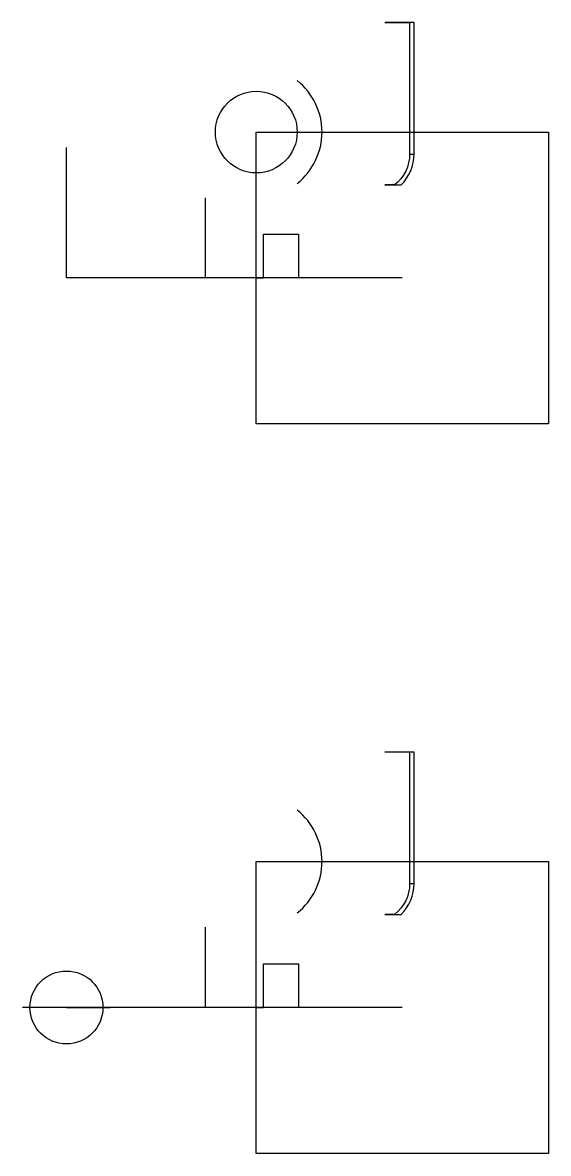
# Model space of a CAD drawing. Header units: millimetres. Extents: x -238 to 92, y -70 to 18.
# Drawn here: x -26 to 10, y -60 to 17.5 of the extents above.
import ezdxf

# ---------------------------------------------------------------- set-up
doc = ezdxf.new("R2010")
doc.units = ezdxf.units.MM

msp = doc.modelspace()

# ---------------------------------------------------------------- linework, layer by layer
for p, q in [((0.8, 17.5), (-1.2, 17.5)), ((-1.2, 17.5, 7), (0.5, 17.5, 7)), ((0.5, 17.5, 7), (0.5, 8.492, 7)), ((0.8, 17.5, 5.4), (0.5, 17.5, 7)), ((0.8, 8.492, 5.4), (0.8, 17.5, 5.4)), ((0.8, 8.492), (0.8, 17.5)), ((0.8, 17.5), (0.8, 17.5, 5.4)), ((-10, 10), (10, 10)), ((-10, -10), (-10, 10)), ((10, 10), (10, -10)), ((-23, 0), (-23, 8.94)), ((0.5, 8.492, 7), (0.8, 8.492, 5.4)), ((0.8, 8.492), (0.8, 8.492, 5.4)), ((-0.53, 6.371, 7), (-1.2, 6.371, 7)), ((-1.2, 6.371), (-0.079, 6.371)), ((-0.079, 6.371), (-0.079, 6.371, 5.4)), ((-13.5, 5.5), (-13.5, 0)), ((-9.5, 0), (-9.5, 3)), ((-9.5, 3), (-7.1, 3)), ((-7.1, 3), (-7.1, 0)), ((0, 0), (-23, 0)), ((-10.5, 0), (-12.5, 0)), ((-10, 0), (-9.5, 0)), ((10, -10), (-10, -10)), ((0.8, -32.5), (-1.2, -32.5)), ((0.5, -32.5, 7), (0.5, -41.508, 7)), ((0.8, -41.508, 5.4), (0.8, -32.5, 5.4)), ((0.8, -41.508), (0.8, -32.5)), ((0.8, -32.5), (0.8, -32.5, 5.4)), ((-10, -40), (10, -40)), ((-10, -60), (-10, -40)), ((10, -40), (10, -60)), ((0.5, -41.508, 7), (0.8, -41.508, 5.4)), ((0.8, -41.508), (0.8, -41.508, 5.4)), ((-0.53, -43.629, 7), (-1.2, -43.629, 7)), ((-1.2, -43.629), (-0.079, -43.629)), ((-0.079, -43.629), (-0.079, -43.629, 5.4)), ((-13.5, -44.5), (-13.5, -50)), ((-9.5, -50), (-9.5, -47)), ((-9.5, -47), (-7.1, -47)), ((-7.1, -47), (-7.1, -50)), ((-23, -50), (-26, -50)), ((-23, -50), (-20, -50)), ((0, -50), (-23, -50)), ((-10.5, -50), (-12.5, -50)), ((-10, -50), (-9.5, -50)), ((10, -60), (-10, -60))]:
    msp.add_line(p, q)
for centre, radius in [((-10, 10), 2.8), ((-23, -50, 2), 2.5)]:
    msp.add_circle(centre, radius)
for centre, radius, start, end in [((-10, 10), 4.5, 308.48809, 51.51191), ((-2.2, 8.492, 5.4), 3, 315, 360), ((-2.2, 8.492), 3, 315, 360), ((-10, -40), 4.5, 308.48809, 51.51191), ((-2.2, -41.508, 5.4), 3, 315, 0), ((-2.2, -41.508), 3, 315, 0)]:
    msp.add_arc(centre, radius, start, end)
at = {"extrusion": (0, 0, -1)}
for centre in [(2.2, 8.492, -7), (2.2, -41.508, -7)]:
    msp.add_arc(centre, 2.7, 180, 231.78308, dxfattribs=at)
for points in [[(-0.53, 6.371, 7), (-0.316, 6.371, 6.295), (-0.079, 6.371, 5.4)], [(-0.53, -43.629, 7), (-0.316, -43.629, 6.295), (-0.079, -43.629, 5.4)]]:
    msp.add_rational_spline(points, [1, 1.01051504975, 1.01474815193], degree=2)

doc.saveas('drawing.dxf')
